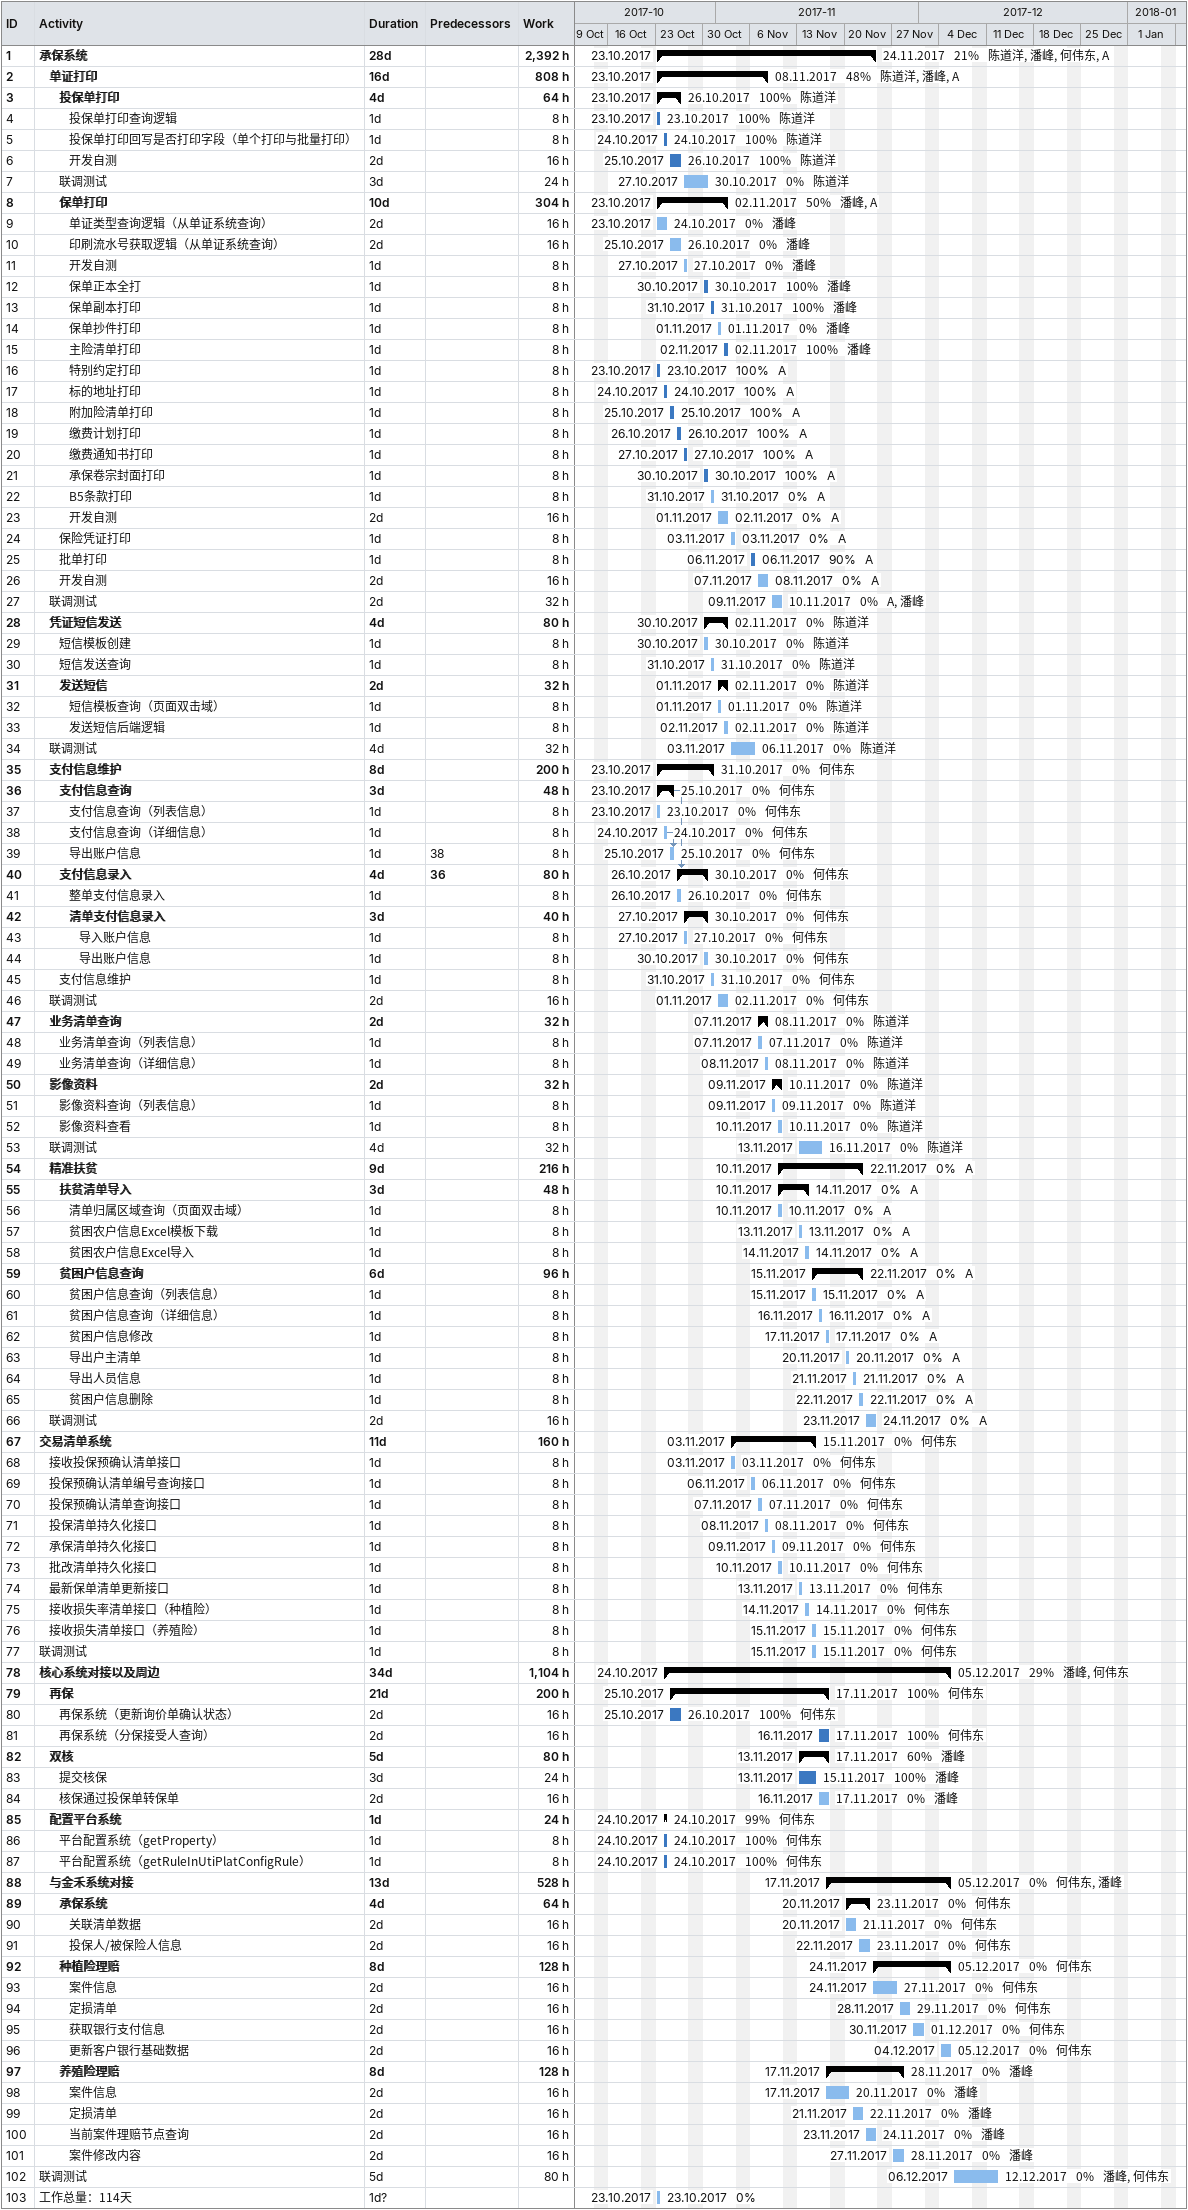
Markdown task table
| ID | Level | Task | Duration | Start | Finish | Predecessors | Resources | % complete | Work (h) |
|---|---|---|---|---|---|---|---|---|---|
| 1 | 1 | **承保系统** | 28d | 2017-10-23 | 2017-11-24 |  | 陈道洋, 潘峰, 何伟东, A | 21 | 2392 |
| 2 | 2 | **单证打印** | 16d | 2017-10-23 | 2017-11-08 |  | 陈道洋, 潘峰, A | 48 | 808 |
| 3 | 3 | **投保单打印** | 4d | 2017-10-23 | 2017-10-26 |  | 陈道洋 | 100 | 64 |
| 4 | 4 | 投保单打印查询逻辑 | 1d | 2017-10-23 | 2017-10-23 |  | 陈道洋 | 100 | 8 |
| 5 | 4 | 投保单打印回写是否打印字段（单个打印与批量打印） | 1d | 2017-10-24 | 2017-10-24 |  | 陈道洋 | 100 | 8 |
| 6 | 4 | 开发自测 | 2d | 2017-10-25 | 2017-10-26 |  | 陈道洋 | 100 | 16 |
| 7 | 3 | 联调测试 | 3d | 2017-10-27 | 2017-10-30 |  | 陈道洋 | 0 | 24 |
| 8 | 3 | **保单打印** | 10d | 2017-10-23 | 2017-11-02 |  | 潘峰, A | 50 | 304 |
| 9 | 4 | 单证类型查询逻辑（从单证系统查询） | 2d | 2017-10-23 | 2017-10-24 |  | 潘峰 | 0 | 16 |
| 10 | 4 | 印刷流水号获取逻辑（从单证系统查询） | 2d | 2017-10-25 | 2017-10-26 |  | 潘峰 | 0 | 16 |
| 11 | 4 | 开发自测 | 1d | 2017-10-27 | 2017-10-27 |  | 潘峰 | 0 | 8 |
| 12 | 4 | 保单正本全打 | 1d | 2017-10-30 | 2017-10-30 |  | 潘峰 | 100 | 8 |
| 13 | 4 | 保单副本打印 | 1d | 2017-10-31 | 2017-10-31 |  | 潘峰 | 100 | 8 |
| 14 | 4 | 保单抄件打印 | 1d | 2017-11-01 | 2017-11-01 |  | 潘峰 | 0 | 8 |
| 15 | 4 | 主险清单打印 | 1d | 2017-11-02 | 2017-11-02 |  | 潘峰 | 100 | 8 |
| 16 | 4 | 特别约定打印 | 1d | 2017-10-23 | 2017-10-23 |  | A | 100 | 8 |
| 17 | 4 | 标的地址打印 | 1d | 2017-10-24 | 2017-10-24 |  | A | 100 | 8 |
| 18 | 4 | 附加险清单打印 | 1d | 2017-10-25 | 2017-10-25 |  | A | 100 | 8 |
| 19 | 4 | 缴费计划打印 | 1d | 2017-10-26 | 2017-10-26 |  | A | 100 | 8 |
| 20 | 4 | 缴费通知书打印 | 1d | 2017-10-27 | 2017-10-27 |  | A | 100 | 8 |
| 21 | 4 | 承保卷宗封面打印 | 1d | 2017-10-30 | 2017-10-30 |  | A | 100 | 8 |
| 22 | 4 | B5条款打印 | 1d | 2017-10-31 | 2017-10-31 |  | A | 0 | 8 |
| 23 | 4 | 开发自测 | 2d | 2017-11-01 | 2017-11-02 |  | A | 0 | 16 |
| 24 | 3 | 保险凭证打印 | 1d | 2017-11-03 | 2017-11-03 |  | A | 0 | 8 |
| 25 | 3 | 批单打印 | 1d | 2017-11-06 | 2017-11-06 |  | A | 90 | 8 |
| 26 | 3 | 开发自测 | 2d | 2017-11-07 | 2017-11-08 |  | A | 0 | 16 |
| 27 | 2 | 联调测试 | 2d | 2017-11-09 | 2017-11-10 |  | A, 潘峰 | 0 | 32 |
| 28 | 2 | **凭证短信发送** | 4d | 2017-10-30 | 2017-11-02 |  | 陈道洋 | 0 | 80 |
| 29 | 3 | 短信模板创建 | 1d | 2017-10-30 | 2017-10-30 |  | 陈道洋 | 0 | 8 |
| 30 | 3 | 短信发送查询 | 1d | 2017-10-31 | 2017-10-31 |  | 陈道洋 | 0 | 8 |
| 31 | 3 | **发送短信** | 2d | 2017-11-01 | 2017-11-02 |  | 陈道洋 | 0 | 32 |
| 32 | 4 | 短信模板查询（页面双击域） | 1d | 2017-11-01 | 2017-11-01 |  | 陈道洋 | 0 | 8 |
| 33 | 4 | 发送短信后端逻辑 | 1d | 2017-11-02 | 2017-11-02 |  | 陈道洋 | 0 | 8 |
| 34 | 2 | 联调测试 | 4d | 2017-11-03 | 2017-11-06 |  | 陈道洋 | 0 | 32 |
| 35 | 2 | **支付信息维护** | 8d | 2017-10-23 | 2017-10-31 |  | 何伟东 | 0 | 200 |
| 36 | 3 | **支付信息查询** | 3d | 2017-10-23 | 2017-10-25 |  | 何伟东 | 0 | 48 |
| 37 | 4 | 支付信息查询（列表信息） | 1d | 2017-10-23 | 2017-10-23 |  | 何伟东 | 0 | 8 |
| 38 | 4 | 支付信息查询（详细信息） | 1d | 2017-10-24 | 2017-10-24 |  | 何伟东 | 0 | 8 |
| 39 | 4 | 导出账户信息 | 1d | 2017-10-25 | 2017-10-25 | 38 | 何伟东 | 0 | 8 |
| 40 | 3 | **支付信息录入** | 4d | 2017-10-26 | 2017-10-30 | 36 | 何伟东 | 0 | 80 |
| 41 | 4 | 整单支付信息录入 | 1d | 2017-10-26 | 2017-10-26 |  | 何伟东 | 0 | 8 |
| 42 | 4 | **清单支付信息录入** | 3d | 2017-10-27 | 2017-10-30 |  | 何伟东 | 0 | 40 |
| 43 | 5 | 导入账户信息 | 1d | 2017-10-27 | 2017-10-27 |  | 何伟东 | 0 | 8 |
| 44 | 5 | 导出账户信息 | 1d | 2017-10-30 | 2017-10-30 |  | 何伟东 | 0 | 8 |
| 45 | 3 | 支付信息维护 | 1d | 2017-10-31 | 2017-10-31 |  | 何伟东 | 0 | 8 |
| 46 | 2 | 联调测试 | 2d | 2017-11-01 | 2017-11-02 |  | 何伟东 | 0 | 16 |
| 47 | 2 | **业务清单查询** | 2d | 2017-11-07 | 2017-11-08 |  | 陈道洋 | 0 | 32 |
| 48 | 3 | 业务清单查询（列表信息） | 1d | 2017-11-07 | 2017-11-07 |  | 陈道洋 | 0 | 8 |
| 49 | 3 | 业务清单查询（详细信息） | 1d | 2017-11-08 | 2017-11-08 |  | 陈道洋 | 0 | 8 |
| 50 | 2 | **影像资料** | 2d | 2017-11-09 | 2017-11-10 |  | 陈道洋 | 0 | 32 |
| 51 | 3 | 影像资料查询（列表信息） | 1d | 2017-11-09 | 2017-11-09 |  | 陈道洋 | 0 | 8 |
| 52 | 3 | 影像资料查看 | 1d | 2017-11-10 | 2017-11-10 |  | 陈道洋 | 0 | 8 |
| 53 | 2 | 联调测试 | 4d | 2017-11-13 | 2017-11-16 |  | 陈道洋 | 0 | 32 |
| 54 | 2 | **精准扶贫** | 9d | 2017-11-10 | 2017-11-22 |  | A | 0 | 216 |
| 55 | 3 | **扶贫清单导入** | 3d | 2017-11-10 | 2017-11-14 |  | A | 0 | 48 |
| 56 | 4 | 清单归属区域查询（页面双击域） | 1d | 2017-11-10 | 2017-11-10 |  | A | 0 | 8 |
| 57 | 4 | 贫困农户信息Excel模板下载 | 1d | 2017-11-13 | 2017-11-13 |  | A | 0 | 8 |
| 58 | 4 | 贫困农户信息Excel导入 | 1d | 2017-11-14 | 2017-11-14 |  | A | 0 | 8 |
| 59 | 3 | **贫困户信息查询** | 6d | 2017-11-15 | 2017-11-22 |  | A | 0 | 96 |
| 60 | 4 | 贫困户信息查询（列表信息） | 1d | 2017-11-15 | 2017-11-15 |  | A | 0 | 8 |
| 61 | 4 | 贫困户信息查询（详细信息） | 1d | 2017-11-16 | 2017-11-16 |  | A | 0 | 8 |
| 62 | 4 | 贫困户信息修改 | 1d | 2017-11-17 | 2017-11-17 |  | A | 0 | 8 |
| 63 | 4 | 导出户主清单 | 1d | 2017-11-20 | 2017-11-20 |  | A | 0 | 8 |
| 64 | 4 | 导出人员信息 | 1d | 2017-11-21 | 2017-11-21 |  | A | 0 | 8 |
| 65 | 4 | 贫困户信息删除 | 1d | 2017-11-22 | 2017-11-22 |  | A | 0 | 8 |
| 66 | 2 | 联调测试 | 2d | 2017-11-23 | 2017-11-24 |  | A | 0 | 16 |
| 67 | 1 | **交易清单系统** | 11d | 2017-11-03 | 2017-11-15 |  | 何伟东 | 0 | 160 |
| 68 | 2 | 接收投保预确认清单接口 | 1d | 2017-11-03 | 2017-11-03 |  | 何伟东 | 0 | 8 |
| 69 | 2 | 投保预确认清单编号查询接口 | 1d | 2017-11-06 | 2017-11-06 |  | 何伟东 | 0 | 8 |
| 70 | 2 | 投保预确认清单查询接口 | 1d | 2017-11-07 | 2017-11-07 |  | 何伟东 | 0 | 8 |
| 71 | 2 | 投保清单持久化接口 | 1d | 2017-11-08 | 2017-11-08 |  | 何伟东 | 0 | 8 |
| 72 | 2 | 承保清单持久化接口 | 1d | 2017-11-09 | 2017-11-09 |  | 何伟东 | 0 | 8 |
| 73 | 2 | 批改清单持久化接口 | 1d | 2017-11-10 | 2017-11-10 |  | 何伟东 | 0 | 8 |
| 74 | 2 | 最新保单清单更新接口 | 1d | 2017-11-13 | 2017-11-13 |  | 何伟东 | 0 | 8 |
| 75 | 2 | 接收损失率清单接口（种植险） | 1d | 2017-11-14 | 2017-11-14 |  | 何伟东 | 0 | 8 |
| 76 | 2 | 接收损失清单接口（养殖险） | 1d | 2017-11-15 | 2017-11-15 |  | 何伟东 | 0 | 8 |
| 77 | 1 | 联调测试 | 1d | 2017-11-15 | 2017-11-15 |  | 何伟东 | 0 | 8 |
| 78 | 1 | **核心系统对接以及周边** | 34d | 2017-10-24 | 2017-12-05 |  | 潘峰, 何伟东 | 29 | 1104 |
| 79 | 2 | **再保** | 21d | 2017-10-25 | 2017-11-17 |  | 何伟东 | 100 | 200 |
| 80 | 3 | 再保系统（更新询价单确认状态） | 2d | 2017-10-25 | 2017-10-26 |  | 何伟东 | 100 | 16 |
| 81 | 3 | 再保系统（分保接受人查询） | 2d | 2017-11-16 | 2017-11-17 |  | 何伟东 | 100 | 16 |
| 82 | 2 | **双核** | 5d | 2017-11-13 | 2017-11-17 |  | 潘峰 | 60 | 80 |
| 83 | 3 | 提交核保 | 3d | 2017-11-13 | 2017-11-15 |  | 潘峰 | 100 | 24 |
| 84 | 3 | 核保通过投保单转保单 | 2d | 2017-11-16 | 2017-11-17 |  | 潘峰 | 0 | 16 |
| 85 | 2 | **配置平台系统** | 1d | 2017-10-24 | 2017-10-24 |  | 何伟东 | 99 | 24 |
| 86 | 3 | 平台配置系统（getProperty） | 1d | 2017-10-24 | 2017-10-24 |  | 何伟东 | 100 | 8 |
| 87 | 3 | 平台配置系统（getRuleInUtiPlatConfigRule） | 1d | 2017-10-24 | 2017-10-24 |  | 何伟东 | 100 | 8 |
| 88 | 2 | **与金禾系统对接** | 13d | 2017-11-17 | 2017-12-05 |  | 何伟东, 潘峰 | 0 | 528 |
| 89 | 3 | **承保系统** | 4d | 2017-11-20 | 2017-11-23 |  | 何伟东 | 0 | 64 |
| 90 | 4 | 关联清单数据 | 2d | 2017-11-20 | 2017-11-21 |  | 何伟东 | 0 | 16 |
| 91 | 4 | 投保人/被保险人信息 | 2d | 2017-11-22 | 2017-11-23 |  | 何伟东 | 0 | 16 |
| 92 | 3 | **种植险理赔** | 8d | 2017-11-24 | 2017-12-05 |  | 何伟东 | 0 | 128 |
| 93 | 4 | 案件信息 | 2d | 2017-11-24 | 2017-11-27 |  | 何伟东 | 0 | 16 |
| 94 | 4 | 定损清单 | 2d | 2017-11-28 | 2017-11-29 |  | 何伟东 | 0 | 16 |
| 95 | 4 | 获取银行支付信息 | 2d | 2017-11-30 | 2017-12-01 |  | 何伟东 | 0 | 16 |
| 96 | 4 | 更新客户银行基础数据 | 2d | 2017-12-04 | 2017-12-05 |  | 何伟东 | 0 | 16 |
| 97 | 3 | **养殖险理赔** | 8d | 2017-11-17 | 2017-11-28 |  | 潘峰 | 0 | 128 |
| 98 | 4 | 案件信息 | 2d | 2017-11-17 | 2017-11-20 |  | 潘峰 | 0 | 16 |
| 99 | 4 | 定损清单 | 2d | 2017-11-21 | 2017-11-22 |  | 潘峰 | 0 | 16 |
| 100 | 4 | 当前案件理赔节点查询 | 2d | 2017-11-23 | 2017-11-24 |  | 潘峰 | 0 | 16 |
| 101 | 4 | 案件修改内容 | 2d | 2017-11-27 | 2017-11-28 |  | 潘峰 | 0 | 16 |
| 102 | 1 | 联调测试 | 5d | 2017-12-06 | 2017-12-12 |  | 潘峰, 何伟东 | 0 | 80 |
| 103 | 1 | 工作总量：114天 | 1d? | 2017-10-23 | 2017-10-23 |  |  | 0 |  |
